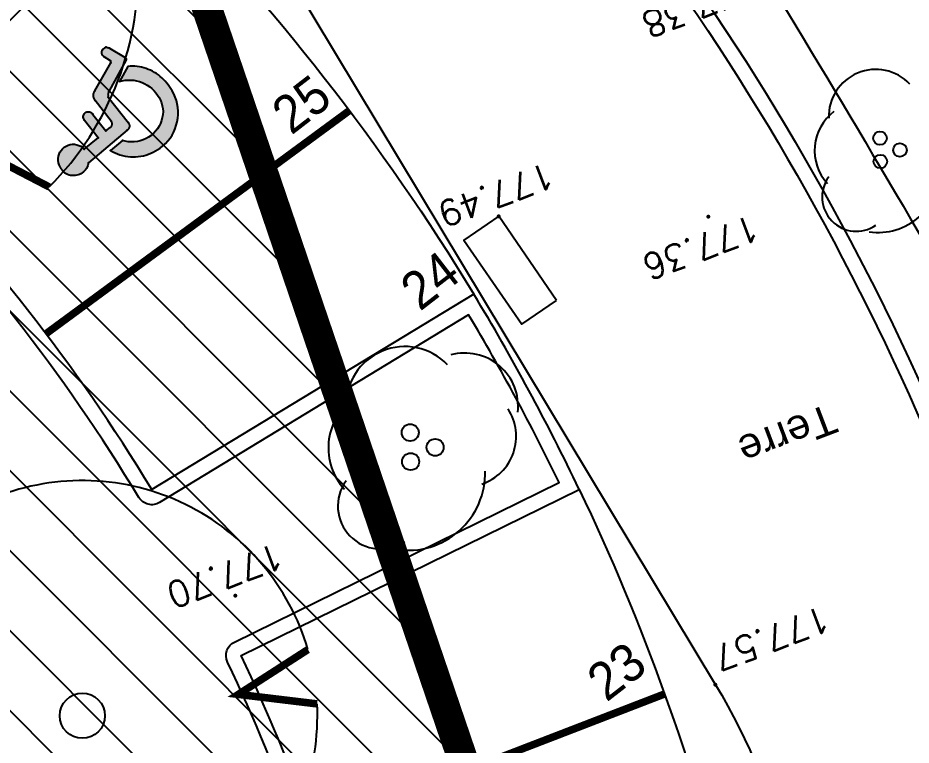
# Model space of a CAD drawing. Header units: metres. Extents: x 1841041 to 1841282, y 5171502 to 5171751.
# Drawn here: x 1841230.84 to 1841242.7, y 5171634.31 to 5171643.96 of the extents above; entities that cross this region are included whole.
import ezdxf
from ezdxf.lldxf.tags import DXFTag

# ---------------------------------------------------------------- set-up
doc = ezdxf.new("R2010")
doc.units = ezdxf.units.M
doc.header["$PDSIZE"] = -0.004
for name, color, linetype, true_color in [('DWG_280-140115-P - Général', 7, 'Continuous', 0x999999), ('Fond topo - ESPACE_VEGETALISE', 7, 'Continuous', 0x7ca500), ('Fond topo - SUPP', 7, 'Continuous', 0x999999), ('SA - arbre', 7, 'Continuous', 0x008000), ('SA - arbuste', 7, 'Continuous', 0x008000), ('SA - EBC', 7, 'Continuous', 0x4f7f3f), ('SA - EVMV', 7, 'Continuous', 0x7ca500), ('SA - Limite terrain', 1, 'LIMITE_CADASTRALE', 0xff0000)]:
    doc.layers.add(name, color=color, linetype=linetype, true_color=true_color)
doc.layers.add('Fond topo - P', color=3, linetype='Continuous', lineweight=50, true_color=0x00ff00)
doc.layers.add('Fond topo - Z_500', color=1, linetype='Continuous', lineweight=9, true_color=0xff0000)
for name, color, linetype in [('SA - bordure', 7, 'Continuous'), ('SA - Bâtiment D', 7, 'Continuous'), ('SA - limite revêtement', 7, 'Continuous'), ('SA - marquage au sol', 7, 'Continuous')]:
    doc.layers.add(name, color=color, linetype=linetype)
doc.styles.add('2000_ARIAL', font='arial.ttf', dxfattribs={"height": 0.4})
doc.styles.add('ArialA', font='arial.ttf')
doc.styles.add('SIMPLEX', font='simplex_.ttf', dxfattribs={"height": 1.25})
tags = doc.linetypes.add('L1', pattern=[1, 0.6, -0.4]).pattern_tags.tags
tags[6:7] = [DXFTag(74, 4), DXFTag(75, 0), DXFTag(340, '0'), DXFTag(46, 0.0), DXFTag(50, 0.0), DXFTag(44, 0.0), DXFTag(45, 0.0)]
tags[4:5] = [DXFTag(74, 4), DXFTag(75, 0), DXFTag(340, '0'), DXFTag(46, 0.0), DXFTag(50, 0.0), DXFTag(44, 0.0), DXFTag(45, 0.0)]
tags = doc.linetypes.add('L16', pattern=[0.375, 0.3, -0.075]).pattern_tags.tags
tags[6:7] = [DXFTag(74, 4), DXFTag(75, 0), DXFTag(340, '0'), DXFTag(46, 0.0), DXFTag(50, 0.0), DXFTag(44, 0.0), DXFTag(45, 0.0)]
tags[4:5] = [DXFTag(74, 4), DXFTag(75, 0), DXFTag(340, '0'), DXFTag(46, 0.0), DXFTag(50, 0.0), DXFTag(44, 0.0), DXFTag(45, 0.0)]
tags = doc.linetypes.add('LIMITE_CADASTRALE', pattern=[13, 8, -2, 1, -2]).pattern_tags.tags
tags[10:11] = [DXFTag(74, 4), DXFTag(75, 0), DXFTag(340, '0'), DXFTag(46, 0.0), DXFTag(50, 0.0), DXFTag(44, 0.0), DXFTag(45, 0.0)]
tags[8:9] = [DXFTag(74, 4), DXFTag(75, 0), DXFTag(340, '0'), DXFTag(46, 0.0), DXFTag(50, 0.0), DXFTag(44, 0.0), DXFTag(45, 0.0)]
tags[6:7] = [DXFTag(74, 4), DXFTag(75, 0), DXFTag(340, '0'), DXFTag(46, 0.0), DXFTag(50, 0.0), DXFTag(44, 0.0), DXFTag(45, 0.0)]
tags[4:5] = [DXFTag(74, 4), DXFTag(75, 0), DXFTag(340, '0'), DXFTag(46, 0.0), DXFTag(50, 0.0), DXFTag(44, 0.0), DXFTag(45, 0.0)]
tags = doc.linetypes.add('STYLE_15', pattern=[0.833312, 0.5, -0.166624, 0.055544, -0.111144]).pattern_tags.tags
tags[10:11] = [DXFTag(74, 4), DXFTag(75, 0), DXFTag(340, '0'), DXFTag(46, 0.0), DXFTag(50, 0.0), DXFTag(44, 0.0), DXFTag(45, 0.0)]
tags[8:9] = [DXFTag(74, 4), DXFTag(75, 0), DXFTag(340, '0'), DXFTag(46, 0.0), DXFTag(50, 0.0), DXFTag(44, 0.0), DXFTag(45, 0.0)]
tags[6:7] = [DXFTag(74, 4), DXFTag(75, 0), DXFTag(340, '0'), DXFTag(46, 0.0), DXFTag(50, 0.0), DXFTag(44, 0.0), DXFTag(45, 0.0)]
tags[4:5] = [DXFTag(74, 4), DXFTag(75, 0), DXFTag(340, '0'), DXFTag(46, 0.0), DXFTag(50, 0.0), DXFTag(44, 0.0), DXFTag(45, 0.0)]

# ---------------------------------------------------------------- blocks, each defined once
blk = doc.blocks.new('PTOPO')
at = {"color": 0, "ltscale": 2}
blk.add_point((0, 0), dxfattribs=at)
blk = doc.blocks.new('Sigle handicapé 0.25x0.30', base_point=(-18.4755, -10.2262))
at = {"true_color": 0xffffff}
for points in [[(-18.4431, -10.1499), (-18.4411, -10.1498), (-18.4392, -10.1501), (-18.4374, -10.1507), (-18.4357, -10.1516), (-18.4341, -10.1528), (-18.4328, -10.1543), (-18.4318, -10.1559), (-18.431, -10.1577), (-18.4306, -10.1596), (-18.4305, -10.1615), (-18.4307, -10.1635), (-18.4313, -10.1653), (-18.4321, -10.1671), (-18.4333, -10.1687), (-18.4347, -10.17), (-18.4363, -10.1711), (-18.438, -10.1719), (-18.4399, -10.1724), (-18.4418, -10.1726), (-18.4438, -10.1724), (-18.4901, -10.1724), (-18.4901, -10.1852), (-18.4902, -10.186), (-18.4901, -10.1868), (-18.49, -10.1876), (-18.4899, -10.1884), (-18.4896, -10.1892), (-18.4893, -10.1899), (-18.489, -10.1906), (-18.4885, -10.1913), (-18.4881, -10.1919), (-18.4875, -10.1925), (-18.4869, -10.1931), (-18.4863, -10.1936), (-18.4856, -10.194), (-18.4849, -10.1944), (-18.4842, -10.1947), (-18.4835, -10.195), (-18.4827, -10.1952), (-18.4819, -10.1953), (-18.4811, -10.1953), (-18.4803, -10.1953), (-18.4228, -10.1952), (-18.4217, -10.1952), (-18.4206, -10.1953), (-18.4194, -10.1955), (-18.4183, -10.1957), (-18.4172, -10.196), (-18.4161, -10.1964), (-18.4151, -10.1968), (-18.4141, -10.1973), (-18.4131, -10.1979), (-18.4121, -10.1985), (-18.4112, -10.1992), (-18.4103, -10.1999), (-18.4095, -10.2007), (-18.4087, -10.2016), (-18.408, -10.2025), (-18.4073, -10.2034), (-18.4067, -10.2043), (-18.4062, -10.2054), (-18.4057, -10.2064), (-18.4052, -10.2074), (-18.3775, -10.2732), (-18.3774, -10.2735), (-18.3773, -10.2737), (-18.3772, -10.2739), (-18.377, -10.2741), (-18.3769, -10.2743), (-18.3767, -10.2745), (-18.3765, -10.2747), (-18.3763, -10.2749), (-18.3761, -10.275), (-18.3759, -10.2752), (-18.3757, -10.2753), (-18.3754, -10.2754), (-18.3752, -10.2755), (-18.375, -10.2756), (-18.3747, -10.2757), (-18.3745, -10.2757), (-18.3742, -10.2758), (-18.374, -10.2758), (-18.3737, -10.2758), (-18.3734, -10.2758), (-18.3578, -10.2698), (-18.3569, -10.2695), (-18.356, -10.2693), (-18.3552, -10.2692), (-18.3543, -10.2691), (-18.3534, -10.2691), (-18.3525, -10.2692), (-18.3516, -10.2693), (-18.3508, -10.2696), (-18.3499, -10.2699), (-18.3491, -10.2702), (-18.3483, -10.2707), (-18.3476, -10.2712), (-18.3469, -10.2717), (-18.3462, -10.2723), (-18.3456, -10.273), (-18.3451, -10.2737), (-18.3446, -10.2744), (-18.3442, -10.2752), (-18.3438, -10.2761), (-18.3436, -10.2769), (-18.3434, -10.2773), (-18.3433, -10.2778), (-18.3433, -10.2782), (-18.3432, -10.2786), (-18.3431, -10.2791), (-18.3431, -10.2795), (-18.343, -10.2799), (-18.343, -10.2804), (-18.343, -10.2808), (-18.343, -10.2813), (-18.343, -10.2817), (-18.343, -10.2822), (-18.343, -10.2826), (-18.3431, -10.283), (-18.3431, -10.2835), (-18.3432, -10.2839), (-18.3433, -10.2843), (-18.3433, -10.2848), (-18.3434, -10.2852), (-18.3436, -10.2856), (-18.3442, -10.2865), (-18.3445, -10.2867), (-18.3447, -10.287), (-18.345, -10.2873), (-18.3452, -10.2876), (-18.3455, -10.2878), (-18.3458, -10.2881), (-18.346, -10.2883), (-18.3463, -10.2886), (-18.3466, -10.2888), (-18.3469, -10.2891), (-18.3472, -10.2893), (-18.3475, -10.2895), (-18.3478, -10.2897), (-18.3481, -10.2899), (-18.3484, -10.2901), (-18.3487, -10.2903), (-18.3491, -10.2905), (-18.3494, -10.2907), (-18.3497, -10.2908), (-18.3501, -10.291), (-18.3879, -10.3057), (-18.3882, -10.3058), (-18.3885, -10.3059), (-18.3888, -10.3059), (-18.3891, -10.306), (-18.3894, -10.306), (-18.3897, -10.306), (-18.39, -10.306), (-18.3903, -10.306), (-18.3906, -10.3059), (-18.3909, -10.3059), (-18.3912, -10.3058), (-18.3914, -10.3057), (-18.3917, -10.3056), (-18.392, -10.3055), (-18.3923, -10.3053), (-18.3925, -10.3052), (-18.3928, -10.305), (-18.393, -10.3048), (-18.3932, -10.3046), (-18.3934, -10.3044), (-18.4254, -10.2311), (-18.4257, -10.2305), (-18.426, -10.23), (-18.4263, -10.2294), (-18.4266, -10.2289), (-18.427, -10.2283), (-18.4274, -10.2278), (-18.4278, -10.2273), (-18.4282, -10.2269), (-18.4286, -10.2264), (-18.4291, -10.226), (-18.4296, -10.2255), (-18.43, -10.2251), (-18.4306, -10.2248), (-18.4311, -10.2244), (-18.4316, -10.2241), (-18.4322, -10.2237), (-18.4327, -10.2235), (-18.4333, -10.2232), (-18.4339, -10.2229), (-18.4345, -10.2227), (-18.5064, -10.2232), (-18.5073, -10.2231), (-18.5083, -10.223), (-18.5092, -10.2228), (-18.5101, -10.2226), (-18.511, -10.2222), (-18.5118, -10.2218), (-18.5126, -10.2214), (-18.5134, -10.2208), (-18.5141, -10.2202), (-18.5148, -10.2195), (-18.5154, -10.2188), (-18.5159, -10.2181), (-18.5164, -10.2173), (-18.5168, -10.2164), (-18.5172, -10.2155), (-18.5174, -10.2146), (-18.5176, -10.2137), (-18.5177, -10.2128), (-18.5178, -10.2119), (-18.5177, -10.2109), (-18.5226, -10.0997), (-18.5248, -10.0971), (-18.5267, -10.0943), (-18.5284, -10.0913), (-18.5297, -10.0882), (-18.5308, -10.085), (-18.5314, -10.0817), (-18.5318, -10.0783), (-18.5318, -10.0749), (-18.5315, -10.0715), (-18.5309, -10.0682), (-18.5299, -10.0649), (-18.5286, -10.0618), (-18.527, -10.0588), (-18.5251, -10.056), (-18.523, -10.0533), (-18.5205, -10.0509), (-18.5179, -10.0488), (-18.5151, -10.0469), (-18.5121, -10.0454), (-18.5089, -10.0441), (-18.5081, -10.0439), (-18.5072, -10.0438), (-18.5063, -10.0437), (-18.5055, -10.0436), (-18.5046, -10.0435), (-18.5037, -10.0434), (-18.5028, -10.0433), (-18.502, -10.0433), (-18.5011, -10.0433), (-18.5002, -10.0433), (-18.4993, -10.0433), (-18.4985, -10.0433), (-18.4976, -10.0433), (-18.4967, -10.0434), (-18.4958, -10.0435), (-18.495, -10.0436), (-18.4941, -10.0437), (-18.4932, -10.0438), (-18.4924, -10.0439), (-18.4915, -10.0441), (-18.4868, -10.0451), (-18.4822, -10.0468), (-18.4779, -10.0491), (-18.4741, -10.052), (-18.4706, -10.0555), (-18.4678, -10.0594), (-18.4655, -10.0636), (-18.4638, -10.0682), (-18.4629, -10.073), (-18.4626, -10.0778), (-18.463, -10.0826), (-18.4642, -10.0874), (-18.466, -10.0919), (-18.4684, -10.0961), (-18.4714, -10.0999), (-18.475, -10.1032), (-18.479, -10.106), (-18.4833, -10.1081), (-18.4879, -10.1097), (-18.4927, -10.1105), (-18.4917, -10.1499)], [(-18.5281, -10.303), (-18.5224, -10.3058), (-18.5164, -10.3081), (-18.5102, -10.3099), (-18.5039, -10.3111), (-18.4976, -10.3118), (-18.4912, -10.312), (-18.4848, -10.3116), (-18.4784, -10.3107), (-18.4722, -10.3092), (-18.4661, -10.3072), (-18.4602, -10.3048), (-18.4545, -10.3018), (-18.4491, -10.2983), (-18.444, -10.2944), (-18.4393, -10.2901), (-18.4349, -10.2854), (-18.431, -10.2804), (-18.4275, -10.275), (-18.4244, -10.2693), (-18.4219, -10.2634), (-18.4069, -10.2984), (-18.4097, -10.3027), (-18.4128, -10.3068), (-18.4161, -10.3107), (-18.4196, -10.3145), (-18.4233, -10.3181), (-18.4271, -10.3214), (-18.4312, -10.3246), (-18.4353, -10.3276), (-18.4397, -10.3303), (-18.4442, -10.3328), (-18.4488, -10.3351), (-18.4535, -10.3371), (-18.4583, -10.3389), (-18.4632, -10.3404), (-18.4682, -10.3417), (-18.4732, -10.3427), (-18.4783, -10.3435), (-18.4834, -10.3439), (-18.4885, -10.3441), (-18.4936, -10.3441), (-18.5015, -10.344), (-18.5094, -10.3433), (-18.5172, -10.342), (-18.5249, -10.34), (-18.5323, -10.3374), (-18.5395, -10.3343), (-18.5465, -10.3305), (-18.5531, -10.3262), (-18.5593, -10.3213), (-18.5652, -10.316), (-18.5705, -10.3102), (-18.5754, -10.304), (-18.5797, -10.2974), (-18.5835, -10.2904), (-18.5868, -10.2832), (-18.5894, -10.2758), (-18.5914, -10.2681), (-18.5928, -10.2603), (-18.5935, -10.2525), (-18.5936, -10.2446), (-18.5933, -10.2388), (-18.5926, -10.233), (-18.5917, -10.2272), (-18.5903, -10.2215), (-18.5887, -10.216), (-18.5867, -10.2105), (-18.5845, -10.2051), (-18.5819, -10.1999), (-18.579, -10.1948), (-18.5758, -10.19), (-18.5723, -10.1853), (-18.5686, -10.1808), (-18.5646, -10.1766), (-18.5604, -10.1726), (-18.5559, -10.1688), (-18.5512, -10.1653), (-18.5464, -10.1621), (-18.5413, -10.1592), (-18.5361, -10.1566), (-18.5308, -10.1543), (-18.5291, -10.1889), (-18.5345, -10.1929), (-18.5394, -10.1975), (-18.5439, -10.2025), (-18.5479, -10.2079), (-18.5514, -10.2137), (-18.5542, -10.2198), (-18.5564, -10.2262), (-18.558, -10.2328), (-18.559, -10.2394), (-18.5592, -10.2462), (-18.5588, -10.2529), (-18.5578, -10.2596), (-18.5561, -10.2661), (-18.5538, -10.2724), (-18.5508, -10.2785), (-18.5473, -10.2843), (-18.5432, -10.2896), (-18.5387, -10.2946), (-18.5336, -10.2991)]]:
    blk.add_hatch(color=7, dxfattribs=at).paths.add_polyline_path(points)
at = {"color": 7, "flags": 128}
blk.add_lwpolyline([(-18.4411, -10.1498), (-18.4392, -10.1501), (-18.4374, -10.1507), (-18.4357, -10.1516), (-18.4341, -10.1528), (-18.4328, -10.1543), (-18.4318, -10.1559), (-18.431, -10.1577), (-18.4306, -10.1596), (-18.4305, -10.1615), (-18.4307, -10.1635), (-18.4313, -10.1653), (-18.4321, -10.1671), (-18.4333, -10.1687), (-18.4347, -10.17), (-18.4363, -10.1711), (-18.438, -10.1719), (-18.4399, -10.1724), (-18.4418, -10.1726), (-18.4438, -10.1724), (-18.4901, -10.1724), (-18.4901, -10.1852), (-18.4902, -10.186), (-18.4901, -10.1868), (-18.49, -10.1876), (-18.4899, -10.1884), (-18.4896, -10.1892), (-18.4893, -10.1899), (-18.489, -10.1906), (-18.4885, -10.1913), (-18.4881, -10.1919), (-18.4875, -10.1925), (-18.4869, -10.1931), (-18.4863, -10.1936), (-18.4856, -10.194), (-18.4849, -10.1944), (-18.4842, -10.1947), (-18.4835, -10.195), (-18.4827, -10.1952), (-18.4819, -10.1953), (-18.4811, -10.1953), (-18.4803, -10.1953), (-18.4228, -10.1952), (-18.4217, -10.1952), (-18.4206, -10.1953), (-18.4194, -10.1955), (-18.4183, -10.1957), (-18.4172, -10.196), (-18.4161, -10.1964), (-18.4151, -10.1968), (-18.4141, -10.1973), (-18.4131, -10.1979), (-18.4121, -10.1985), (-18.4112, -10.1992), (-18.4103, -10.1999), (-18.4095, -10.2007), (-18.4087, -10.2016), (-18.408, -10.2025), (-18.4073, -10.2034), (-18.4067, -10.2043), (-18.4062, -10.2054), (-18.4057, -10.2064), (-18.4052, -10.2074), (-18.3775, -10.2732), (-18.3774, -10.2735), (-18.3773, -10.2737), (-18.3772, -10.2739), (-18.377, -10.2741), (-18.3769, -10.2743), (-18.3767, -10.2745), (-18.3765, -10.2747), (-18.3763, -10.2749), (-18.3761, -10.275), (-18.3759, -10.2752), (-18.3757, -10.2753), (-18.3754, -10.2754), (-18.3752, -10.2755), (-18.375, -10.2756), (-18.3747, -10.2757), (-18.3745, -10.2757), (-18.3742, -10.2758), (-18.374, -10.2758), (-18.3737, -10.2758), (-18.3734, -10.2758), (-18.3578, -10.2698), (-18.3569, -10.2695), (-18.356, -10.2693), (-18.3552, -10.2692), (-18.3543, -10.2691), (-18.3534, -10.2691), (-18.3525, -10.2692), (-18.3516, -10.2693), (-18.3508, -10.2696), (-18.3499, -10.2699), (-18.3491, -10.2702), (-18.3483, -10.2707), (-18.3476, -10.2712), (-18.3469, -10.2717), (-18.3462, -10.2723), (-18.3456, -10.273), (-18.3451, -10.2737), (-18.3446, -10.2744), (-18.3442, -10.2752), (-18.3438, -10.2761), (-18.3436, -10.2769), (-18.3434, -10.2773), (-18.3433, -10.2778), (-18.3433, -10.2782), (-18.3432, -10.2786), (-18.3431, -10.2791), (-18.3431, -10.2795), (-18.343, -10.2799), (-18.343, -10.2804), (-18.343, -10.2808), (-18.343, -10.2813), (-18.343, -10.2817), (-18.343, -10.2822), (-18.343, -10.2826), (-18.3431, -10.283), (-18.3431, -10.2835), (-18.3432, -10.2839), (-18.3433, -10.2843), (-18.3433, -10.2848), (-18.3434, -10.2852), (-18.3436, -10.2856), (-18.3442, -10.2865), (-18.3445, -10.2867), (-18.3447, -10.287), (-18.345, -10.2873), (-18.3452, -10.2876), (-18.3455, -10.2878), (-18.3458, -10.2881), (-18.346, -10.2883), (-18.3463, -10.2886), (-18.3466, -10.2888), (-18.3469, -10.2891), (-18.3472, -10.2893), (-18.3475, -10.2895), (-18.3478, -10.2897), (-18.3481, -10.2899), (-18.3484, -10.2901), (-18.3487, -10.2903), (-18.3491, -10.2905), (-18.3494, -10.2907), (-18.3497, -10.2908), (-18.3501, -10.291), (-18.3879, -10.3057), (-18.3882, -10.3058), (-18.3885, -10.3059), (-18.3888, -10.3059), (-18.3891, -10.306), (-18.3894, -10.306), (-18.3897, -10.306), (-18.39, -10.306), (-18.3903, -10.306), (-18.3906, -10.3059), (-18.3909, -10.3059), (-18.3912, -10.3058), (-18.3914, -10.3057), (-18.3917, -10.3056), (-18.392, -10.3055), (-18.3923, -10.3053), (-18.3925, -10.3052), (-18.3928, -10.305), (-18.393, -10.3048), (-18.3932, -10.3046), (-18.3934, -10.3044), (-18.4254, -10.2311), (-18.4257, -10.2305), (-18.426, -10.23), (-18.4263, -10.2294), (-18.4266, -10.2289), (-18.427, -10.2283), (-18.4274, -10.2278), (-18.4278, -10.2273), (-18.4282, -10.2269), (-18.4286, -10.2264), (-18.4291, -10.226), (-18.4296, -10.2255), (-18.43, -10.2251), (-18.4306, -10.2248), (-18.4311, -10.2244), (-18.4316, -10.2241), (-18.4322, -10.2237), (-18.4327, -10.2235), (-18.4333, -10.2232), (-18.4339, -10.2229), (-18.4345, -10.2227), (-18.5064, -10.2232), (-18.5073, -10.2231), (-18.5083, -10.223), (-18.5092, -10.2228), (-18.5101, -10.2226), (-18.511, -10.2222), (-18.5118, -10.2218), (-18.5126, -10.2214), (-18.5134, -10.2208), (-18.5141, -10.2202), (-18.5148, -10.2195), (-18.5154, -10.2188), (-18.5159, -10.2181), (-18.5164, -10.2173), (-18.5168, -10.2164), (-18.5172, -10.2155), (-18.5174, -10.2146), (-18.5176, -10.2137), (-18.5177, -10.2128), (-18.5178, -10.2119), (-18.5177, -10.2109), (-18.5226, -10.0997), (-18.5248, -10.0971), (-18.5267, -10.0943), (-18.5284, -10.0913), (-18.5297, -10.0882), (-18.5308, -10.085), (-18.5314, -10.0817), (-18.5318, -10.0783), (-18.5318, -10.0749), (-18.5315, -10.0715), (-18.5309, -10.0682), (-18.5299, -10.0649), (-18.5286, -10.0618), (-18.527, -10.0588), (-18.5251, -10.056), (-18.523, -10.0533), (-18.5205, -10.0509), (-18.5179, -10.0488), (-18.5151, -10.0469), (-18.5121, -10.0454), (-18.5089, -10.0441), (-18.5081, -10.0439), (-18.5072, -10.0438), (-18.5063, -10.0437), (-18.5055, -10.0436), (-18.5046, -10.0435), (-18.5037, -10.0434), (-18.5028, -10.0433), (-18.502, -10.0433), (-18.5011, -10.0433), (-18.5002, -10.0433), (-18.4993, -10.0433), (-18.4985, -10.0433), (-18.4976, -10.0433), (-18.4967, -10.0434), (-18.4958, -10.0435), (-18.495, -10.0436), (-18.4941, -10.0437), (-18.4932, -10.0438), (-18.4924, -10.0439), (-18.4915, -10.0441), (-18.4868, -10.0451), (-18.4822, -10.0468), (-18.4779, -10.0491), (-18.4741, -10.052), (-18.4706, -10.0555), (-18.4678, -10.0594), (-18.4655, -10.0636), (-18.4638, -10.0682), (-18.4629, -10.073), (-18.4626, -10.0778), (-18.463, -10.0826), (-18.4642, -10.0874), (-18.466, -10.0919), (-18.4684, -10.0961), (-18.4714, -10.0999), (-18.475, -10.1032), (-18.479, -10.106), (-18.4833, -10.1081), (-18.4879, -10.1097), (-18.4927, -10.1105), (-18.4917, -10.1499), (-18.4431, -10.1499)], close=True, dxfattribs=at)
at = {"color": 7, "elevation": 0, "flags": 128}
blk.add_lwpolyline([(-18.5336, -10.2991), (-18.5387, -10.2946), (-18.5432, -10.2896), (-18.5473, -10.2843), (-18.5508, -10.2785), (-18.5538, -10.2724), (-18.5561, -10.2661), (-18.5578, -10.2596), (-18.5588, -10.2529), (-18.5592, -10.2462), (-18.559, -10.2394), (-18.558, -10.2328), (-18.5564, -10.2262), (-18.5542, -10.2198), (-18.5514, -10.2137), (-18.5479, -10.2079), (-18.5439, -10.2025), (-18.5394, -10.1975), (-18.5345, -10.1929), (-18.5291, -10.1889), (-18.5308, -10.1543), (-18.5361, -10.1566), (-18.5413, -10.1592), (-18.5464, -10.1621), (-18.5512, -10.1653), (-18.5559, -10.1688), (-18.5604, -10.1726), (-18.5646, -10.1766), (-18.5686, -10.1808), (-18.5723, -10.1853), (-18.5758, -10.19), (-18.579, -10.1948), (-18.5819, -10.1999), (-18.5845, -10.2051), (-18.5867, -10.2105), (-18.5887, -10.216), (-18.5903, -10.2215), (-18.5917, -10.2272), (-18.5926, -10.233), (-18.5933, -10.2388), (-18.5936, -10.2446), (-18.5935, -10.2525), (-18.5928, -10.2603), (-18.5914, -10.2681), (-18.5894, -10.2758), (-18.5868, -10.2832), (-18.5835, -10.2904), (-18.5797, -10.2974), (-18.5754, -10.304), (-18.5705, -10.3102), (-18.5652, -10.316), (-18.5593, -10.3213), (-18.5531, -10.3262), (-18.5465, -10.3305), (-18.5395, -10.3343), (-18.5323, -10.3374), (-18.5249, -10.34), (-18.5172, -10.342), (-18.5094, -10.3433), (-18.5015, -10.344), (-18.4936, -10.3441), (-18.4885, -10.3441), (-18.4834, -10.3439), (-18.4783, -10.3435), (-18.4732, -10.3427), (-18.4682, -10.3417), (-18.4632, -10.3404), (-18.4583, -10.3389), (-18.4535, -10.3371), (-18.4488, -10.3351), (-18.4442, -10.3328), (-18.4397, -10.3303), (-18.4353, -10.3276), (-18.4312, -10.3246), (-18.4271, -10.3214), (-18.4233, -10.3181), (-18.4196, -10.3145), (-18.4161, -10.3107), (-18.4128, -10.3068), (-18.4097, -10.3027), (-18.4069, -10.2984), (-18.4219, -10.2634), (-18.4244, -10.2693), (-18.4275, -10.275), (-18.431, -10.2804), (-18.4349, -10.2854), (-18.4393, -10.2901), (-18.444, -10.2944), (-18.4491, -10.2983), (-18.4545, -10.3018), (-18.4602, -10.3048), (-18.4661, -10.3072), (-18.4722, -10.3092), (-18.4784, -10.3107), (-18.4848, -10.3116), (-18.4912, -10.312), (-18.4976, -10.3118), (-18.5039, -10.3111), (-18.5102, -10.3099), (-18.5164, -10.3081), (-18.5224, -10.3058), (-18.5281, -10.303)], close=True, dxfattribs=at)
for p in [(-18.5226, -10.0997), (-18.4927, -10.1105), (-18.5308, -10.1543), (-18.4917, -10.1499), (-18.4901, -10.1724), (-18.4438, -10.1724), (-18.5291, -10.1889), (-18.4803, -10.1953), (-18.4228, -10.1952), (-18.5177, -10.2109), (-18.4052, -10.2074), (-18.5064, -10.2232), (-18.4345, -10.2227), (-18.4254, -10.2311), (-18.3775, -10.2732), (-18.3734, -10.2758), (-18.3578, -10.2698), (-18.3436, -10.2769), (-18.3501, -10.291), (-18.3442, -10.2865), (-18.3436, -10.2856), (-18.3934, -10.3044), (-18.3934, -10.3044), (-18.3879, -10.3057)]:
    blk.add_point(p)

msp = doc.modelspace()

# ---------------------------------------------------------------- hatches: boundary and pattern name
at = {"layer": 'SA - EBC'}
h = msp.add_hatch(dxfattribs=at)
h.set_pattern_fill('_USER', color=256, scale=0.75, angle=-315, style=0, pattern_type=0)
h.set_pattern_definition([(-315, (0, 0), (-0.53033008589, 0.53033008589), [])])
h.paths.add_polyline_path([(1841240.534, 5171532.517), (1841223.858, 5171528.248), (1841224.01, 5171523.735), (1841215.546, 5171521.188), (1841206.867, 5171520.73), (1841199.288, 5171522.079, -0.324865), (1841192.336, 5171537.762, -0.281489), (1841198.593, 5171544.348), (1841208.019, 5171546.089, 0.169529), (1841223.027, 5171552.904, 0.334069), (1841223.933, 5171558.384, 0.093266), (1841218.106, 5171565.785, 0.153139), (1841209.915, 5171569.383), (1841196.461, 5171570.747), (1841184.639, 5171572.666, -0.164253), (1841172.868, 5171578.891), (1841170.874, 5171582.969), (1841169.21, 5171588.234), (1841165.841, 5171613.228, 0.439037), (1841171.519, 5171626.789, -0.093363), (1841170.025, 5171632.776, 0.104272), (1841169.166, 5171635.926), (1841165.419, 5171643.527), (1841173.007, 5171649.253), (1841177.046, 5171643.718), (1841174.916, 5171642.14), (1841179.537, 5171635.905, -0.200983), (1841180.559, 5171631.747), (1841180.292, 5171622.575), (1841180.777, 5171620.648), (1841185.185, 5171612.577), (1841196.958, 5171597.371), (1841207.556, 5171599.215, 0.121418), (1841225.087, 5171583.268, 0.010183), (1841229.876, 5171580.798), (1841223.376, 5171579.977), (1841224.011, 5171569.377), (1841231.451, 5171569.403), (1841238.914, 5171543.826), (1841240.956, 5171534.586)])
at = {"layer": 'SA - EVMV'}
h = msp.add_hatch(dxfattribs=at)
h.set_pattern_fill('_USER', color=256, scale=0.75, angle=-45, style=0, pattern_type=0)
h.set_pattern_definition([(-45, (0, 0), (0.53033008589, 0.53033008589), [])])
h.paths.add_polyline_path([(1841232.067, 5171595.272), (1841220.666, 5171608.273), (1841224.798, 5171616.799), (1841225.887, 5171621.063), (1841225.783, 5171623.358), (1841220.764, 5171636.394), (1841217.235, 5171653.793), (1841227.883, 5171661.854), (1841232.399, 5171646.641), (1841237.689, 5171631.114), (1841238.999, 5171627.664), (1841251.873, 5171629.968), (1841254.213, 5171622.811), (1841255.81, 5171617.567), (1841257.368, 5171612.158), (1841259.057, 5171606.072), (1841251.948, 5171603.246)])

# ---------------------------------------------------------------- linework, layer by layer
at = {"layer": 'DWG_280-140115-P - Général', "color": 8, "linetype": 'STYLE_15', "ltscale": 10, "true_color": 0x808080, "elevation": 0, "flags": 128}
for points in [[(1841178.794, 5171511.652, -0.068959), (1841193.224, 5171564.104, -0.008808), (1841215.322, 5171619.15, -0.045205), (1841239.704, 5171671.472)], [(1841179.897, 5171513.317, -0.064022), (1841193.781, 5171561.912, -0.008808), (1841215.879, 5171616.958, -0.045205), (1841240.262, 5171669.28)], [(1841181.258, 5171510.394, -0.067016), (1841195.482, 5171561.328, -0.008808), (1841217.58, 5171616.374, -0.045205), (1841241.962, 5171668.696)]]:
    msp.add_lwpolyline(points, format="xyb", dxfattribs=at)
at = {"layer": 'Fond topo - ESPACE_VEGETALISE', "linetype": 'L1', "ltscale": 2, "const_width": 0.4, "flags": 128}
msp.add_lwpolyline([(1841232.115, 5171595.37), (1841220.714, 5171608.371), (1841224.845, 5171616.897), (1841225.934, 5171621.161), (1841225.83, 5171623.455), (1841220.811, 5171636.492), (1841217.283, 5171653.891), (1841227.93, 5171661.952), (1841232.447, 5171646.739), (1841237.736, 5171631.212), (1841239.046, 5171627.762), (1841251.92, 5171630.066), (1841254.26, 5171622.909), (1841255.857, 5171617.664), (1841257.415, 5171612.256), (1841259.105, 5171606.17), (1841251.995, 5171603.343)], close=True, dxfattribs=at)
at = {"layer": 'Fond topo - SUPP', "linetype": 'L16', "ltscale": 2, "flags": 128}
for points in [[(1841236.539, 5171649.843, -0.017678), (1841239.304, 5171646.63, -0.031932), (1841240.651, 5171644.707, -0.007001), (1841243.886, 5171639.231, -0.028757), (1841244.576, 5171637.844, -0.017264), (1841245.376, 5171635.783, -0.016897), (1841246.047, 5171633.625, -0.044978), (1841246.482, 5171631.206, 0.037404), (1841246.961, 5171628.292, 0.079523), (1841248.244, 5171625.225, -0.085299), (1841249.409, 5171622.349, -0.070129), (1841249.671, 5171618.851, 0.068653), (1841249.927, 5171615.278, 0.006268), (1841250.138, 5171614.341, 0.001418), (1841251.134, 5171610.214, 0.018319), (1841252.368, 5171605.86, 0.0133), (1841254.443, 5171599.983), (1841253.026, 5171593.799)], [(1841232.805, 5171647.228), (1841240.1, 5171635.113, -0.158977), (1841241.249, 5171630.135, -0.236726), (1841238.571, 5171625.803, -0.184407), (1841236.062, 5171625.326, -0.21959), (1841231.969, 5171628.183, 0.058983), (1841229.436, 5171631.536), (1841230.018, 5171637.729), (1841229.243, 5171643.726), (1841230.312, 5171646.014), (1841232.805, 5171647.228)]]:
    msp.add_lwpolyline(points, format="xyb", dxfattribs=at)
at = {"layer": 'Fond topo - SUPP', "ltscale": 2, "flags": 128}
msp.add_lwpolyline([(1841237.991, 5171640.214), (1841237.223, 5171641.331), (1841236.761, 5171641.013), (1841237.529, 5171639.897)], close=True, dxfattribs=at)
at = {"layer": 'SA - arbre', "ltscale": 3.9, "const_width": 0.1, "elevation": 0, "flags": 128}
msp.add_lwpolyline([(1841231.254, 5171641.719), (1841230.181, 5171642.277), (1841230.519, 5171641.134)], dxfattribs=at)
at = {"layer": 'SA - arbre', "ltscale": 3, "const_width": 0.1, "elevation": 0, "flags": 128}
msp.add_lwpolyline([(1841234.689, 5171635.579), (1841233.765, 5171634.984), (1841234.811, 5171634.858)], dxfattribs=at)
at = {"layer": 'SA - arbre', "color": 18, "ltscale": 3, "true_color": 0x4c0000}
msp.add_circle((1841231.694, 5171634.701), 0.3, dxfattribs=at)
at = {"layer": 'SA - arbre', "ltscale": 3.9}
msp.add_arc((1841228.378, 5171644.581), 4.058, 315.1469, 2.8953, dxfattribs=at)
at = {"layer": 'SA - arbre', "ltscale": 3}
for start, end in [(16.3394, 111.6788), (315.1469, 2.8953)]:
    msp.add_arc((1841231.694, 5171634.701), 3.121, start, end, dxfattribs=at)
at = {"layer": 'SA - arbuste', "color": 18, "ltscale": 1.2, "true_color": 0x4c0000}
for centre in [(1841242.284, 5171642.366), (1841242.549, 5171642.209), (1841242.289, 5171642.057)]:
    msp.add_circle(centre, 0.09, dxfattribs=at)
at = {"layer": 'SA - arbuste', "color": 18, "ltscale": 1.5, "true_color": 0x4c0000}
for centre in [(1841236.047, 5171638.459), (1841236.378, 5171638.263), (1841236.053, 5171638.073)]:
    msp.add_circle(centre, 0.113, dxfattribs=at)
at = {"layer": 'SA - arbuste', "ltscale": 0.8}
for centre, radius, start, end in [((1841242.228, 5171642.654), 0.625, 43.6285, 181.8458), ((1841242.063, 5171642.204), 0.648, 127.0485, 222.5557), ((1841242.259, 5171641.936), 0.821, 261.7613, 1.4674), ((1841241.971, 5171641.585), 0.455, 143.9933, 304.4757), ((1841235.976, 5171638.82), 0.781, 43.6285, 181.8458), ((1841236.773, 5171638.807), 0.707, 353.7079, 105.3583), ((1841235.77, 5171638.257), 0.81, 127.0485, 222.5557), ((1841236.785, 5171638.409), 0.669, 288.6067, 33.0112), ((1841236.016, 5171637.922), 1.026, 261.7613, 1.4674), ((1841235.655, 5171637.484), 0.569, 143.9933, 304.4757)]:
    msp.add_arc(centre, radius, start, end, dxfattribs=at)
at = {"layer": 'SA - bordure', "elevation": 0, "flags": 128}
for points in [[(1841233.51, 5171654.331), (1841233.105, 5171653.731, 0.384559), (1841233.479, 5171651.077, -0.118919), (1841242.973, 5171638.264), (1841244.999, 5171639.123, -0.073722), (1841247.664, 5171628.846), (1841245.477, 5171628.611, -0.022052), (1841245.664, 5171625.62), (1841250.161, 5171626.879), (1841252.858, 5171617.25), (1841248.043, 5171615.901), (1841248.889, 5171612.884), (1841253.703, 5171614.232), (1841257.075, 5171602.195), (1841252.26, 5171600.847), (1841252.935, 5171598.488), (1841257.729, 5171599.859), (1841258.403, 5171597.452), (1841253.589, 5171596.103), (1841254.122, 5171594.2)], [(1841233.676, 5171654.219), (1841233.27, 5171653.619, 0.384559), (1841233.607, 5171651.231, -0.117436), (1841243.079, 5171638.526), (1841244.921, 5171639.307, -0.414214), (1841245.183, 5171639.201, -0.073722), (1841247.863, 5171628.867, -0.414214), (1841247.686, 5171628.647), (1841245.696, 5171628.434, -0.018699), (1841245.858, 5171625.882), (1841250.299, 5171627.126), (1841253.105, 5171617.111), (1841248.29, 5171615.763), (1841249.027, 5171613.13), (1841253.842, 5171614.479), (1841257.321, 5171602.057), (1841252.508, 5171600.708), (1841253.072, 5171598.736), (1841257.867, 5171600.107), (1841258.65, 5171597.313), (1841253.835, 5171595.965), (1841254.314, 5171594.254)], [(1841235.473, 5171630.796, 0.051069), (1841233.803, 5171635.5), (1841238.291, 5171637.704, 0.02476), (1841236.891, 5171640.296), (1841232.616, 5171637.702, 0.05929), (1841229.049, 5171642.263), (1841232.597, 5171645.787, 0.037931), (1841229.166, 5171648.745, 0.448929), (1841226.242, 5171648.125, 0.180287), (1841223.212, 5171634.149)], [(1841235.279, 5171630.748, 0.051069), (1841233.622, 5171635.414, -0.410298), (1841233.715, 5171635.679), (1841238.025, 5171637.796, 0.021392), (1841236.823, 5171640.021), (1841232.72, 5171637.531, -0.414214), (1841232.445, 5171637.598, 0.05929), (1841228.907, 5171642.122, -0.414301), (1841228.908, 5171642.405), (1841232.314, 5171645.787, 0.036242), (1841229.047, 5171648.584, 0.449772), (1841226.413, 5171648.021, 0.180355), (1841223.41, 5171634.177)]]:
    msp.add_lwpolyline(points, format="xyb", dxfattribs=at)
at = {"layer": 'SA - limite revêtement', "elevation": 0, "flags": 128}
for points in [[(1841232.597, 5171645.786, -0.059277), (1841236.891, 5171640.296)], [(1841238.291, 5171637.704, -0.049953), (1841240.283, 5171632.172)]]:
    msp.add_lwpolyline(points, format="xyb", dxfattribs=at)
at = {"layer": 'SA - Limite terrain', "ltscale": 0.5}
msp.add_open_spline([(1841077.148, 5171583.553), (1841078.819, 5171584.595), (1841080.49, 5171585.638), (1841083.664, 5171586.861), (1841086.838, 5171588.083), (1841093.711, 5171590.735), (1841100.584, 5171593.386), (1841105.835, 5171595.38), (1841111.086, 5171597.373), (1841112.783, 5171598.016), (1841114.48, 5171598.659), (1841120.144, 5171600.798), (1841125.807, 5171602.936), (1841137.979, 5171607.582), (1841150.151, 5171612.227), (1841152.241, 5171613.017), (1841154.331, 5171613.807), (1841157.624, 5171615.009), (1841160.918, 5171616.21), (1841160.894, 5171617.273), (1841160.87, 5171618.335), (1841160.842, 5171619.242), (1841160.815, 5171620.149), (1841160.788, 5171621.056), (1841160.76, 5171621.962), (1841160.713, 5171623.534), (1841160.666, 5171625.105), (1841160.65, 5171625.629), (1841160.634, 5171626.153), (1841160.584, 5171627.253), (1841160.533, 5171628.354), (1841160.518, 5171628.685), (1841160.503, 5171629.017), (1841160.48, 5171629.51), (1841160.458, 5171630.004), (1841160.008, 5171632.996), (1841159.557, 5171635.989), (1841161.416, 5171637.129), (1841163.274, 5171638.269), (1841163.062, 5171638.62), (1841162.85, 5171638.97), (1841163.132, 5171639.178), (1841163.413, 5171639.387), (1841163.466, 5171639.334), (1841163.52, 5171639.282), (1841164.038, 5171639.682), (1841164.556, 5171640.082), (1841164.648, 5171639.962), (1841164.741, 5171639.842), (1841166.344, 5171640.478), (1841167.783, 5171641.548), (1841166.833, 5171642.782), (1841165.884, 5171644.015), (1841169.436, 5171646.693), (1841172.988, 5171649.371), (1841174.754, 5171650.702), (1841176.52, 5171652.033), (1841176.562, 5171652.065), (1841176.604, 5171652.098), (1841176.583, 5171652.125), (1841176.562, 5171652.152), (1841191.178, 5171663.382), (1841205.795, 5171674.612), (1841207.539, 5171675.957), (1841209.283, 5171677.303), (1841213.68, 5171676.869), (1841218.077, 5171676.436), (1841224.138, 5171669.22), (1841230.199, 5171662.004), (1841229.455, 5171661.412), (1841228.711, 5171660.821), (1841230.314, 5171658.673), (1841231.917, 5171656.525), (1841232.043, 5171656.617), (1841232.17, 5171656.708), (1841232.372, 5171656.428), (1841232.575, 5171656.148), (1841232.451, 5171656.059), (1841232.328, 5171655.969), (1841232.663, 5171655.506), (1841232.999, 5171655.043), (1841233.051, 5171655.081), (1841233.104, 5171655.119), (1841233.508, 5171654.297), (1841234.371, 5171654.751), (1841235.089, 5171655.242), (1841235.806, 5171655.732), (1841235.743, 5171655.833), (1841235.681, 5171655.933), (1841236.005, 5171656.142), (1841236.329, 5171656.35), (1841236.53, 5171656.027), (1841236.731, 5171655.704), (1841236.69, 5171655.677), (1841236.649, 5171655.651), (1841240.859, 5171649.081), (1841245.068, 5171642.512), (1841245.316, 5171642.137), (1841245.563, 5171641.762), (1841246.368, 5171640.454), (1841247.173, 5171639.145), (1841247.777, 5171638.093), (1841248.381, 5171637.04), (1841248.966, 5171636.026), (1841249.551, 5171635.012), (1841249.717, 5171634.703), (1841249.883, 5171634.395), (1841250.399, 5171633.314), (1841250.915, 5171632.234), (1841251.406, 5171631.065), (1841251.898, 5171629.896), (1841252.568, 5171628.101), (1841253.238, 5171626.305), (1841253.563, 5171625.376), (1841253.889, 5171624.446), (1841254.265, 5171623.34), (1841254.642, 5171622.235), (1841255.134, 5171620.703), (1841255.626, 5171619.171), (1841256.972, 5171614.602), (1841258.318, 5171610.034), (1841260.018, 5171603.956), (1841261.718, 5171597.878), (1841261.649, 5171597.471), (1841261.579, 5171597.063), (1841255.231, 5171594.584), (1841248.882, 5171592.105), (1841248.776, 5171592.327), (1841248.67, 5171592.548), (1841246.784, 5171591.747), (1841244.897, 5171590.945), (1841242.725, 5171590.022), (1841240.552, 5171589.099), (1841236.933, 5171587.662), (1841233.313, 5171586.225), (1841233.492, 5171583.109), (1841233.67, 5171579.993), (1841236.323, 5171570.916), (1841238.976, 5171561.84), (1841241.513, 5171558.133), (1841244.049, 5171554.427), (1841242.923, 5171553.125), (1841241.796, 5171551.823), (1841241.41, 5171551.356), (1841241.024, 5171550.889), (1841240.713, 5171550.265), (1841240.402, 5171549.641), (1841239.986, 5171547.808), (1841239.57, 5171545.975), (1841239.534, 5171544.717), (1841239.499, 5171543.459), (1841239.692, 5171542.348), (1841239.886, 5171541.236), (1841240.081, 5171539.923), (1841240.277, 5171538.61), (1841240.912, 5171536.095), (1841241.546, 5171533.58), (1841243.014, 5171531.501), (1841244.481, 5171529.421), (1841227.512, 5171525.461), (1841210.543, 5171521.501), (1841206.604, 5171520.748), (1841202.664, 5171519.995), (1841201.249, 5171519.723), (1841199.834, 5171519.451), (1841198.395, 5171519.201), (1841196.956, 5171518.952), (1841194.089, 5171518.458), (1841191.222, 5171517.964), (1841187.46, 5171517.221), (1841183.698, 5171516.477), (1841181.491, 5171516.11), (1841179.284, 5171515.742), (1841171.622, 5171514.451), (1841163.959, 5171513.159), (1841163.66, 5171515.636), (1841163.361, 5171518.113), (1841161.425, 5171520.351), (1841159.488, 5171522.59), (1841159.231, 5171523.557), (1841158.974, 5171524.524), (1841157.967, 5171529.943), (1841156.959, 5171535.361), (1841153.722, 5171536.254), (1841150.485, 5171537.146), (1841149.694, 5171541.102), (1841148.903, 5171545.057), (1841151.559, 5171547.094), (1841154.215, 5171549.131), (1841153.197, 5171554.379), (1841152.179, 5171559.627), (1841150.262, 5171559.173), (1841148.344, 5171558.719), (1841148.332, 5171558.768), (1841148.321, 5171558.817), (1841145.057, 5171557.992), (1841141.793, 5171557.167), (1841136.485, 5171555.864), (1841131.176, 5171554.561), (1841120.489, 5171551.958), (1841109.801, 5171549.355), (1841104.946, 5171548.16), (1841100.091, 5171546.965), (1841095.661, 5171545.873), (1841091.231, 5171544.781), (1841091.156, 5171544.642), (1841091.08, 5171544.503), (1841088.933, 5171543.954), (1841086.785, 5171543.404), (1841084.885, 5171542.931), (1841082.985, 5171542.457), (1841083.035, 5171542.261), (1841083.086, 5171542.065), (1841079.452, 5171541.173), (1841075.819, 5171540.281), (1841074.961, 5171551.046), (1841074.102, 5171561.812), (1841074.142, 5171561.815), (1841074.182, 5171561.818), (1841074.04, 5171563.776), (1841073.899, 5171565.734), (1841073.884, 5171565.934), (1841073.87, 5171566.133), (1841073.601, 5171569.428), (1841073.333, 5171572.722), (1841073.339, 5171574.679), (1841073.345, 5171576.635), (1841073.965, 5171578.536), (1841074.585, 5171580.437), (1841075.867, 5171581.995), (1841077.148, 5171583.553)], degree=2, knots=[0, 0, 0, 0.01, 0.01, 0.02, 0.02, 0.03, 0.03, 0.04, 0.04, 0.05, 0.05, 0.06, 0.06, 0.07, 0.07, 0.08, 0.08, 0.09, 0.09, 0.1, 0.1, 0.11, 0.11, 0.12, 0.12, 0.13, 0.13, 0.14, 0.14, 0.15, 0.15, 0.16, 0.16, 0.17, 0.17, 0.18, 0.18, 0.19, 0.19, 0.2, 0.2, 0.21, 0.21, 0.22, 0.22, 0.23, 0.23, 0.24, 0.24, 0.25, 0.25, 0.26, 0.26, 0.27, 0.27, 0.28, 0.28, 0.29, 0.29, 0.3, 0.3, 0.31, 0.31, 0.32, 0.32, 0.33, 0.33, 0.34, 0.34, 0.35, 0.35, 0.36, 0.36, 0.37, 0.37, 0.38, 0.38, 0.39, 0.39, 0.4, 0.4, 0.41, 0.41, 0.42, 0.42, 0.43, 0.43, 0.44, 0.44, 0.45, 0.45, 0.46, 0.46, 0.47, 0.47, 0.48, 0.48, 0.49, 0.49, 0.5, 0.5, 0.51, 0.51, 0.52, 0.52, 0.53, 0.53, 0.54, 0.54, 0.55, 0.55, 0.56, 0.56, 0.57, 0.57, 0.58, 0.58, 0.59, 0.59, 0.6, 0.6, 0.61, 0.61, 0.62, 0.62, 0.63, 0.63, 0.64, 0.64, 0.65, 0.65, 0.66, 0.66, 0.67, 0.67, 0.68, 0.68, 0.69, 0.69, 0.7, 0.7, 0.71, 0.71, 0.72, 0.72, 0.73, 0.73, 0.74, 0.74, 0.75, 0.75, 0.76, 0.76, 0.77, 0.77, 0.78, 0.78, 0.79, 0.79, 0.8, 0.8, 0.81, 0.81, 0.82, 0.82, 0.83, 0.83, 0.84, 0.84, 0.85, 0.85, 0.86, 0.86, 0.87, 0.87, 0.88, 0.88, 0.89, 0.89, 0.9, 0.9, 0.91, 0.91, 0.92, 0.92, 0.93, 0.93, 0.94, 0.94, 0.95, 0.95, 0.96, 0.96, 0.97, 0.97, 0.98, 0.98, 0.99, 0.99, 1, 1, 1.01, 1.01, 1.02, 1.02, 1.03, 1.03, 1.04, 1.04, 1.05, 1.05, 1.06, 1.06, 1.07, 1.07, 1.08, 1.08, 1.09, 1.09, 1.1, 1.1, 1.11, 1.11, 1.12, 1.12, 1.13, 1.13, 1.14, 1.14, 1.15, 1.15, 1.15], dxfattribs=at)
at = {"layer": 'SA - marquage au sol', "const_width": 0.1, "elevation": 0, "flags": 128}
for points in [[(1841235.24, 5171642.733), (1841231.212, 5171639.771)], [(1841239.425, 5171634.99), (1841234.758, 5171633.19)]]:
    msp.add_lwpolyline(points, dxfattribs=at)

# ---------------------------------------------------------------- block references
at = {"layer": 'Fond topo - P', "ltscale": 2}
ref = msp.add_blockref('PTOPO', (1841240.651, 5171644.707), dxfattribs=dict(at, rotation=200.7892219420549))
ref.add_attrib('ALT', '177.38', (1841240.593, 5171644.578), dxfattribs={"layer": 'Fond topo - Z_500', "ltscale": 2, "height": 0.34, "rotation": 200.7892, "style": 'SIMPLEX'})
ref = msp.add_blockref('PTOPO', (1841237.223, 5171641.331), dxfattribs=dict(at, rotation=200.7892219420549))
ref.add_attrib('ALT', '177.49', (1841237.877, 5171642.058), dxfattribs={"layer": 'Fond topo - Z_500', "ltscale": 2, "height": 0.34, "rotation": 200.7892, "style": 'SIMPLEX'})
ref = msp.add_blockref('PTOPO', (1841240.004, 5171641.324), dxfattribs=dict(at, rotation=200.7892219420549))
ref.add_attrib('ALT', '177.36', (1841240.599, 5171641.362), dxfattribs={"layer": 'Fond topo - Z_500', "ltscale": 2, "height": 0.34, "rotation": 200.7892, "style": 'SIMPLEX'})
ref = msp.add_blockref('PTOPO', (1841233.727, 5171636.296), dxfattribs=dict(at, rotation=200.7892219420549))
ref.add_attrib('ALT', '177.70', (1841234.281, 5171637.004), dxfattribs={"layer": 'Fond topo - Z_500', "ltscale": 2, "height": 0.34, "rotation": 200.7892, "style": 'SIMPLEX'})
ref = msp.add_blockref('PTOPO', (1841240.1, 5171635.113), dxfattribs=dict(at, rotation=200.7892219420549))
ref.add_attrib('ALT', '177.57', (1841241.536, 5171636.172), dxfattribs={"layer": 'Fond topo - Z_500', "ltscale": 2, "height": 0.34, "rotation": 200.7892, "style": 'SIMPLEX'})
at = {"layer": 'SA - Bâtiment D', "ltscale": 6, "xscale": 6, "yscale": 6, "rotation": 127.6295045290957}
msp.add_blockref('Sigle handicapé 0.25x0.30', (1841232.206, 5171642.728), dxfattribs=at)

# ---------------------------------------------------------------- texts
at = {"layer": 'Fond topo - SUPP', "style": '2000_ARIAL'}
msp.add_text('Terre', height=0.4, rotation=200.7892, dxfattribs=at).set_placement((1841241.61, 5171638.851))
at = {"layer": 'SA - Bâtiment D', "style": 'ArialA', "width": 0.9274}
for s, p in [('25', (1841234.469, 5171642.399)), ('24', (1841236.176, 5171640.061)), ('23', (1841238.653, 5171634.874))]:
    msp.add_text(s, height=0.5, rotation=37.7513, dxfattribs=at).set_placement(p)

doc.saveas('drawing.dxf')
